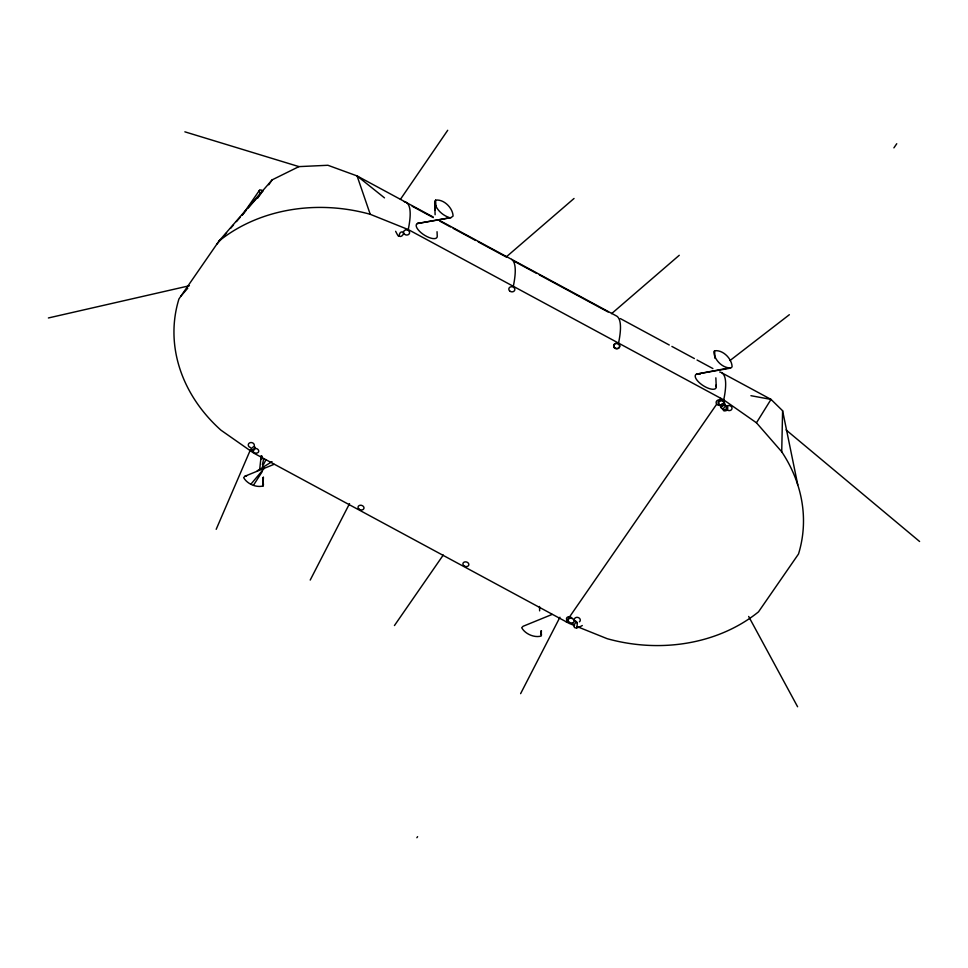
<?xml version="1.0" encoding="UTF-8"?>
<svg xmlns="http://www.w3.org/2000/svg" width="968" height="968" viewBox="0 0 968 968"><rect width="100%" height="100%" fill="white"/><g stroke="black" fill="none" stroke-linecap="round" stroke-linejoin="round"><path stroke-width="1.45" d="M261.07 459.304L261.13 456.376M577.339 626.683L607.202 638.698A157.99 132.797 11.7 0 0 758.501 611.861L798.503 554.011A157.99 132.797 11.7 0 0 781.72 451.766L782.604 410.747L771.012 399.397L722.043 372.97M274.053 464.325L245.013 476.183L243.658 477.611C246.997 483.831 256.302 487.92 263.102 485.936L263.381 477.018M261.384 458.856L261.493 455.868M435.116 214.739L434.68 202.772L435.612 200.146C443.828 198.948 452.842 208.011 453.084 216.082L450.955 217.618L417.523 223.487L450.955 217.618M259.69 469.371L261.166 455.892M262.352 464.592L263.732 459.038M263.102 485.936L263.32 477.72M541.414 630.773L541.148 636.049C534.36 638.033 525.043 633.943 521.716 627.724L523.059 626.296L552.111 614.438M216.191 529.314L250.034 450.725M310.208 580.074L349.533 503.638M520.615 693.657L559.94 617.233M262.449 466.503L265.946 459.8M727.476 410.142C729.727 398.151 716.949 414.498 727.476 410.142A3.037 2.553 11.7 0 0 731.469 409.682A3.037 2.553 11.7 0 0 730.9 406.209A3.037 2.553 11.7 0 0 726.823 406.161M781.72 451.766L756.468 422.798L771.012 399.397L750.926 395.694M253.507 485.21L262.267 471.525M400.413 199.347L447.712 130.281M433.168 217.013L357.083 175.934L327.91 165.274L298.943 166.617L272.153 179.854L218.925 241.129L178.935 298.979A157.99 132.797 11.7 0 0 220.958 430.179L253.713 453.097L569.184 623.404L574.617 625.594M242.375 215.029L259.46 190.321A3.146 1.597 34.7 0 1 263.042 190.962L248.183 208.059M257.524 198.331L260.937 193.394A3.146 1.597 34.7 0 1 259.46 190.321M268.741 184.779L272.153 179.854M394.448 625.546L443.259 555.039M416.881 837.719L417.607 836.667M566.171 621.783L716.465 404.503M718.135 401.986L720.761 398.296M893.9 147.862L896.755 143.724M714.626 350.779L713.852 351.832C714.082 359.902 723.108 368.953 731.312 367.767L732.098 366.703C731.856 358.632 722.842 349.581 714.626 350.779L714.965 358.293M250.954 484.109L264.325 468.234M216.808 244.178L220.728 239.665M224.661 235.151L226.621 232.901M230.541 228.387L233.482 224.999M236.422 221.612L240.342 217.098M242.302 214.835L246.223 210.322M180.931 296.075L187.792 288.174M506.337 256.859L574.036 198.476M611.57 313.668L679.258 255.286M729.981 360.544L789.356 314.709M576.698 627.808C580.038 612.284 565.699 635.056 582.3 625.534M257.258 470.799L272.008 461.639M48.4 317.964L189.365 285.754M721.063 400.534L720.301 400.704A3.001 2.698 5.9 0 0 719.043 404.83L719.587 405.35A3.025 2.723 5.9 0 0 724.379 404.043A3.025 2.723 5.9 0 0 721.063 400.546L720.664 400.304A3.025 2.723 5.9 0 0 716.223 401.853A3.025 2.723 5.9 0 0 719.176 405.338L719.551 405.314M728.142 368.118L696.536 374.12L729.969 368.251M245.013 476.183L246.586 475.978M725.286 404.793C714.445 407.189 730.453 414.594 725.286 404.793C723.435 400.51 718.05 406.657 721.886 408.496M572.221 618.504L571.459 618.274A3.001 2.299 15.6 0 0 568.228 620.633L568.047 621.045A3.025 2.323 15.6 0 1 567.284 617.269A3.025 2.323 15.6 0 1 572.003 618.201L572.161 618.479A3.025 2.323 15.6 0 1 573.383 622.436A3.025 2.323 15.6 0 1 568.482 621.25M184.864 131.829L298.943 166.617M449.128 217.485C442.485 215.271 436.399 209.693 434.68 202.772M218.925 241.129A157.99 132.797 11.7 0 1 370.224 214.291L408.242 229.573L723.725 399.893L756.468 422.798M574.169 625.933L572.802 623.513M438.492 219.881L616.87 316.185A157.99 28.713 -61.6 0 1 618.54 343.108M412.126 206.196L433.301 217.618M439.908 221.188L450.495 226.899M453.145 228.327L475.627 240.475M478.277 241.903L506.058 256.895M514.202 261.287L536.683 273.436M539.333 274.864L608.122 311.999M620.306 318.569L669.251 344.995M671.889 346.423L694.383 358.571M697.033 359.999L712.908 368.566M384.49 197.871L357.083 175.934L370.224 214.291M786.076 429.937L919.6 541.499M575.609 620.863L576.638 622.581M399.227 236.083C401.2 237.777 404.697 233.917 403.039 232.017C396.88 230.638 401.357 242.738 395.634 231.304M748.663 616.447L797.596 706.761M541.051 631.1L541.499 635.177M263.441 485.065L262.885 478.035M783.281 414.062L797.753 484.811M782.604 410.747L783.318 416.361M715.848 377.835L716.26 386.849M435.612 200.146L435.951 207.66M437.04 231.715L437.246 236.228A12.148 4.816 32.9 0 1 422.822 234.074A12.148 4.816 32.9 0 1 419.168 223.16M434.838 201.199L435.104 210.201M539.527 606.476L539.636 610.856M261.481 456.364L261.554 459.28M261.784 455.916L261.82 458.88M541.148 631.088L541.173 634.052M404.237 201.719A157.99 28.713 -61.6 0 1 408.242 229.573M511.636 259.376A157.99 28.713 -61.6 0 1 513.318 286.298M250.555 447.567A3.037 2.553 11.7 0 1 248.377 444.312A3.037 2.553 11.7 0 1 252.055 442.679A3.037 2.553 11.7 0 1 254.233 445.945M719.708 372.039A157.99 28.713 -61.6 0 1 723.725 399.893M715.86 385.216A12.148 4.816 32.9 0 1 709.471 388.652A12.148 4.816 32.9 0 1 696.246 379.093A12.148 4.816 32.9 0 1 700.336 373.999M577.303 622.472A3.037 2.553 11.7 0 1 574.351 619.084A3.037 2.553 11.7 0 1 578.755 617.753A3.037 2.553 11.7 0 1 579.433 621.831M253.144 449.37A3.025 2.323 15.6 0 1 258.166 449.648A3.025 2.323 15.6 0 1 256.351 453.157A3.025 2.323 15.6 0 1 252.866 449.902M250.47 449.612C256.169 453.689 257.101 441.287 250.47 449.612M614.571 347.609A3.037 2.553 11.7 0 0 619.617 346.713A3.037 2.553 11.7 0 0 615.878 343.374A3.037 2.553 11.7 0 0 614.571 347.609M719.079 404.418A3.037 2.553 11.7 0 0 724.258 404.14A3.037 2.553 11.7 0 0 721.075 400.425A3.037 2.553 11.7 0 0 719.079 404.418M614.523 347.996A3.025 2.723 5.9 0 0 619.58 346.883A3.025 2.723 5.9 0 0 615.89 343.471A3.025 2.723 5.9 0 0 614.523 347.996M463.817 565.687A3.025 2.323 15.6 0 0 468.778 565.094A3.025 2.323 15.6 0 0 465.039 561.864A3.025 2.323 15.6 0 0 463.817 565.687M358.959 509.083A3.025 2.323 15.6 0 0 363.92 508.478A3.025 2.323 15.6 0 0 360.181 505.248A3.025 2.323 15.6 0 0 358.959 509.083M509.712 290.993A3.037 2.553 11.7 0 0 514.758 290.097A3.037 2.553 11.7 0 0 511.019 286.758A3.037 2.553 11.7 0 0 509.712 290.993M404.455 234.171A3.037 2.553 11.7 0 0 409.5 233.276A3.037 2.553 11.7 0 0 405.761 229.936A3.037 2.553 11.7 0 0 404.455 234.171"/></g></svg>
